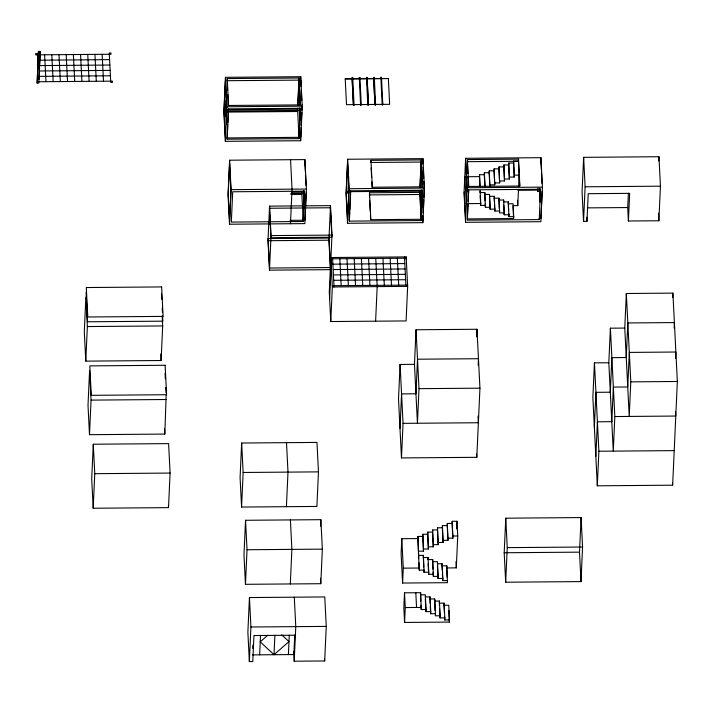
<?xml version="1.0" encoding="UTF-8"?>
<svg xmlns="http://www.w3.org/2000/svg" width="713" height="713" viewBox="0 0 713 713"><rect width="100%" height="100%" fill="white"/><g stroke="black" fill="none" stroke-linecap="round" stroke-linejoin="round"><path stroke-width="1.07" d="M38.449 51.434L37.129 83.038L38.841 83.02L40.222 52.7L40.16 51.425L38.449 51.434L37.129 83.038M38.876 79.58L39.465 66.585M39.563 64.42L40.16 51.425M85.783 361.135L87.351 326.563L85.872 297.107L84.303 331.679L85.783 361.135L161.102 360.52L162.68 325.948L162.181 316.135M89.49 434.689L91.059 400.118L89.58 370.671L88.011 405.234L89.49 434.689L164.81 434.083L166.165 395.145M93.278 444.226L91.71 478.797L93.198 508.244L168.518 507.638L170.086 473.067L168.607 443.62L93.278 444.226L94.767 473.682L93.198 508.244M225.433 77.316L223.864 111.888L225.353 141.334L300.672 140.728L302.241 106.157L300.761 76.71L225.433 77.316L226.921 106.763L225.353 141.334M225.379 137.93L224.025 111.041L225.406 80.721L226.761 107.618M226.386 123.937L225.673 109.749L226.119 99.998M225.905 116.388L226.377 96.95M227.599 90.391L227.206 78.582L299.112 78.002L300.467 104.891L228.561 105.471L227.206 78.582M227.153 139.195L228.534 108.875L300.431 108.296L299.059 138.616L227.153 139.195L227.679 124.927M227.777 122.761L228.418 108.679M229.613 160.202L228.044 194.774L229.524 224.23L304.843 223.615L306.421 189.043L304.932 159.596L229.613 160.202L231.092 189.658L229.524 224.23M241.654 443.023L240.085 477.594L241.573 507.05L316.893 506.435L318.461 471.872L316.982 442.416L241.654 443.023L243.142 472.478L241.573 507.05M245.548 520.285L243.98 554.857L245.459 584.312L320.788 583.706L322.356 549.135L320.868 519.679L245.548 520.285L247.037 549.741L245.459 584.312M293.711 651.299L294.211 661.209L324.673 660.969L326.251 626.397L324.763 596.941L249.443 597.556L247.874 632.128L249.354 661.575L252.776 661.548L253.953 635.55L295.387 635.221M330.493 205.638L328.925 240.21L330.413 269.666L269.469 270.156L267.99 240.7L269.559 206.137L330.493 205.638L331.982 235.094L330.556 266.457M249.354 661.575L250.923 627.003L249.443 597.556M269.469 270.156L271.038 235.584L269.559 206.137M252.732 648.393L252.883 645.14M259.63 654.828L260.512 635.336M290.467 223.73L292.036 189.159L290.556 159.712M297.776 104.829L298.952 78.849L300.262 104.864M297.74 108.278L297.588 111.504L225.691 112.093M297.882 105.025L299.112 78.002M267.705 635.274L260.218 641.834L274.006 654.712L274.897 635.221M299.335 108.037L299.576 118.911M299.478 104.793L299.727 99.392M300.512 82.111L300.761 76.71M299.834 120.114L299.451 108.26M299.594 105.016L299.986 96.353M300.529 84.446L300.726 80.114L301.046 86.567M298.943 138.402L300.325 108.1M301.144 127.582L300.708 137.324L300.538 134.097M301.243 125.417L301.831 112.422M301.929 110.257L301.973 104.856M286.421 506.685L287.99 472.113L286.51 442.666M301.911 191.164L301.768 194.391L290.824 194.48M303.506 190.924L303.64 199.622M304.79 162.831L304.932 159.596M304.121 205.148L303.622 191.155M304.799 165.166L304.897 163.001L305.333 171.601M304.496 190.986L303.168 220.228L290.039 220.335M303.23 221.502L304.611 191.182L232.705 191.77L231.333 222.091L303.23 221.502L301.751 192.055L291.795 192.136M304.879 220.21L305.422 208.303M305.521 206.137L306.109 193.143M290.316 583.947L291.884 549.375L290.396 519.929M288.391 654.596L289.273 635.105M294.754 635.06L293.872 654.552L252.438 654.89M294.211 661.209L295.779 626.638L294.291 597.191M330.85 257.527L329.281 292.098L330.77 321.545L406.089 320.939L407.658 286.368L406.169 256.912L330.85 257.527L332.338 286.974L330.77 321.545M329.62 298.756L331.189 264.184L404.797 263.587M320.574 526.158L320.868 519.679M345.217 78.858L388.362 78.51L345.217 78.858L346.509 104.668L389.654 104.321L388.362 78.51M347.623 159.249L346.046 193.82L347.534 223.276L422.854 222.661L424.422 188.089L422.943 158.642L347.623 159.249L349.103 188.704L347.534 223.276M346.215 192.973L347.587 162.653L348.942 189.551L347.57 219.862L346.215 192.973L347.917 192.956L348.657 176.717M352.062 78.207L352.73 77.565L354.058 105.096L353.416 105.105L352.062 78.207L352.73 77.565M353.416 105.105L352.088 77.574M354.058 105.096L354.085 104.454L353.443 104.463M349.62 212.269L349.343 221.128L421.24 220.549L422.622 190.228L350.716 190.817L349.343 221.128M349.718 210.103L350.359 196.03M350.457 193.865L350.6 190.621M359.281 77.512L359.254 78.154L359.922 77.503L359.281 77.512L360.609 105.043L361.277 104.401L360.609 105.043M366.473 77.45L366.437 78.091L367.106 77.45L366.473 77.45L367.792 104.989L368.434 104.98L367.106 77.45M367.792 104.989L368.461 104.339M373.63 78.029L374.298 77.387L375.626 104.918L374.985 104.927L373.63 78.029L374.298 77.387M369.503 197.064L369.494 192.786L421.535 192.367L422.292 207.421M370.965 160.336L372.32 187.234L422.649 186.824L421.294 159.935L370.965 160.336L370.867 162.466L422.907 162.047M374.985 104.927L373.657 77.396M375.626 104.918L375.653 104.285L375.011 104.285M380.849 77.334L380.822 77.975L381.491 77.334L380.849 77.334L382.177 104.873L382.845 104.223L382.177 104.873M375.617 321.18L377.186 286.617L375.769 258.436M414.485 364.334L400.082 364.45L398.514 399.022L401.481 457.924L476.801 457.318L479.947 388.175L476.979 329.272L416.036 329.762L414.467 364.334L417.435 423.237L419.003 388.665L416.036 329.762M406.071 259.077L406.169 256.912M400.002 428.468L401.571 393.897L415.964 393.781L417.515 359.209L478.459 358.719L478.165 365.199M401.481 457.924L403.05 423.353L400.082 364.45M447.185 577.414L446.712 567.949L456.293 567.878L457.746 535.98L456.997 521.256L452.211 521.292L452.113 523.422L447.318 523.458L447.22 525.588L442.425 525.624L442.327 527.754L437.541 527.789L437.443 529.919L432.648 529.955L432.55 532.085L427.755 532.121L427.657 534.242L422.871 534.287L422.773 536.408L417.978 536.452L417.88 538.573L401.793 538.707L401.116 553.591L402.595 583.038L447.452 582.681L446.801 565.828L442.015 565.864L442.22 570.07M419.957 186.77L421.089 161.86M421.026 220.317L419.921 190.211M420.064 186.966L421.294 159.935M402.595 583.038L403.273 568.154L401.793 538.707M421.517 189.97L421.588 197.572M421.775 186.949L422.47 171.788M422.693 164.043L422.943 158.642M421.178 219.274L422.506 190.032M420.83 601.139L420.51 594.829L425.304 594.794L426.044 609.517L421.249 609.553L420.608 592.708L404.521 592.833L403.843 607.717L404.583 622.44L449.44 622.084L448.789 605.23L443.994 605.266L444.368 612.627M404.583 622.44L405.26 607.556L404.521 592.833M423.032 216.012L422.889 219.256L370.849 219.675L369.494 192.786M423.183 212.759L423.772 199.765M423.87 197.599L424.262 188.936M418.683 558.582L417.978 536.452M418.531 555.427L423.317 555.391L424.066 570.115L419.271 570.15L417.88 538.573M420.51 594.829L420.608 592.708M423.7 566.978L423.317 555.391M418.718 551.176L423.513 551.14L422.871 534.287M423.228 557.513L428.014 557.477L428.763 572.2L423.968 572.245L424.066 570.115M428.014 557.477L427.925 559.598L432.711 559.562L433.361 576.416L438.156 576.38L437.408 561.648L432.622 561.692L432.987 569.054M423.611 549.01L428.406 548.974L427.755 532.121M425.206 596.915L430.001 596.879L430.741 611.602L425.946 611.647L426.044 609.517M433.459 574.286L428.665 574.33L428.763 572.2M430.117 603.216L430.001 596.879M432.622 561.692L432.711 559.562M428.504 546.844L433.29 546.809L432.648 529.955M429.903 599L434.698 598.965L435.438 613.688L430.643 613.733L430.741 611.602M435.082 610.56L434.698 598.965M433.388 544.679L438.183 544.643L437.541 527.789M435.438 613.688L435.34 615.818L440.135 615.782L439.395 601.05L434.6 601.095M437.319 563.778L442.105 563.742L442.853 578.466L438.058 578.501L438.156 576.38M439.404 605.284L439.395 601.05M442.015 565.864L442.105 563.742M438.281 542.513L443.076 542.477L442.425 525.624M439.297 603.18L444.092 603.145L444.832 617.868L440.037 617.904L440.135 615.782M447.55 580.551L442.755 580.587L442.853 578.466M443.994 605.266L444.092 603.145M446.712 567.949L446.801 565.828M443.174 540.347L447.96 540.311L447.318 523.458M449.529 619.953L444.743 619.989L444.832 617.868M465.625 158.295L464.056 192.867L465.544 222.313L540.864 221.707L542.433 187.136L540.953 157.689L465.625 158.295L467.38 191.797M465.544 222.313L467.113 187.742L542.433 187.136M467.38 216.734L467.978 203.633L480.758 203.526L480.107 190.683L480.027 192.59L484.822 192.546L485.375 207.305L490.17 207.269L489.528 194.417L484.733 194.453L485.054 200.879M468.067 201.574L468.61 189.658M448.058 538.19L452.853 538.146L452.211 521.292M456.65 528.957L456.997 521.256M479.894 186.36L479.493 174.73L484.287 174.685L484.368 172.778L489.163 172.742L489.252 170.835L494.047 170.79L494.127 168.883L498.922 168.847L499.011 166.94L503.806 166.904L503.895 164.988L508.681 164.953L508.77 163.045L513.565 163.01L513.654 161.093L518.449 161.058L519.679 186.013M485.464 205.397L480.669 205.433L480.758 203.526M476.632 336.83L476.979 329.272M484.733 194.453L484.822 192.546M489.252 170.835L489.876 186.788L489.163 172.742M489.439 196.325L494.234 196.289L494.875 209.141L490.089 209.176L490.17 207.269M494.305 201.405L494.234 196.289M489.956 184.881L494.751 184.836L494.127 168.883M494.145 198.196L498.94 198.161L499.59 211.003L494.795 211.048L494.875 209.141M499.287 208.633L498.94 198.161M494.84 182.929L499.635 182.893L499.011 166.94M499.59 211.003L499.501 212.911L504.296 212.875L503.645 200.023L498.85 200.068M503.645 200.023L503.556 201.931L508.351 201.895L508.913 216.654L513.708 216.618L513.057 203.766L508.262 203.802L508.592 210.228M499.715 180.986L504.51 180.942L503.895 164.988M509.002 214.747L504.207 214.782L504.296 212.875M508.262 203.802L508.351 201.895M504.599 179.034L509.394 178.999L508.77 163.045M509.483 177.091L514.269 177.047L513.654 161.093M467.282 218.9L513.618 218.526L513.708 216.618M518.529 159.142L519.884 186.04L468.753 186.45L467.398 159.56L518.529 159.142L518.431 161.272L467.309 161.682M512.977 205.674L517.763 205.638L518.511 189.275M518.654 186.004L519.153 175.104L514.358 175.14M504.198 552.753L505.767 518.182L581.086 517.576L582.566 547.023L580.997 581.594L505.677 582.209L504.198 552.753L579.517 552.147L581.086 517.576M505.677 582.209L507.246 547.637L505.767 518.182M539.688 188.161L539.536 191.405L537.834 191.423L537.976 188.17M539.527 189.016L539.705 198.802M540.802 160.924L540.953 157.689M540.819 163.259L540.917 161.093L541.354 169.694M540.623 189.275L468.726 189.854L467.345 220.174L539.251 219.595L540.516 189.079M541.39 207.474L540.891 218.303L540.784 216.155M541.532 204.23L542.121 191.236M583.635 157.341L582.066 191.913L583.546 221.36L586.968 221.333L588.225 193.695L629.659 193.357L628.403 221.003L658.874 220.754L660.443 186.182L658.955 156.726L583.635 157.341L585.115 186.788L583.546 221.36M624.793 328.069L610.39 328.185L608.822 362.757L594.437 362.872L592.868 397.444L597.316 485.803L672.644 485.196L677.35 381.482L672.903 293.123L626.335 293.498L624.766 328.069L629.222 416.428L630.791 381.856L626.335 293.498M594.348 426.9L595.925 392.328L610.319 392.212L611.87 357.641L626.272 357.525M595.836 456.347L597.405 421.784L611.807 421.659M597.316 485.803L598.893 451.231L594.437 362.872M611.79 421.659L613.358 387.097L627.761 386.972L629.303 352.409L675.871 352.026L675.576 358.514M610.39 328.185L614.838 416.544L613.269 451.115L608.822 362.757M628.403 221.003L627.725 207.554L628.376 193.178M626.255 357.525L627.823 322.953L674.382 322.579L674.141 327.98M658.759 161.049L658.955 156.726M672.707 297.446L672.903 293.123M274.006 654.712L288.979 641.602L281.68 634.784M38.511 52.717L40.222 52.7M39.91 60.213L109.597 59.642M39.072 65.596L109.864 65.026M39.34 70.979L110.141 70.4M38.511 76.362L110.408 75.783M38.778 81.745L112.387 81.148L112.458 82.423L110.747 82.441L109.258 52.985L110.97 52.976L111.032 54.25L35.712 54.865L35.65 53.582L37.361 53.573L38.128 68.831M227.117 80.703L299.014 80.123M226.921 106.763L302.241 106.157M225.673 109.749L297.571 109.16L299.059 138.616M224.025 111.041L299.353 110.426M227.091 137.921L298.997 137.342M466.623 176.735L464.912 176.753L466.266 203.651M467.683 176.726L479.403 176.637M231.092 189.658L306.421 189.043M349.103 188.704L424.422 188.089M585.115 186.788L660.443 186.182M517.852 190.309L537.762 190.139L537.834 191.423M290.877 193.419L303.524 193.321M369.396 194.907L419.725 194.506M587.378 207.875L627.725 207.554M271.038 235.584L331.982 235.094M267.99 240.7L328.925 240.21M330.912 258.801L406.241 258.195M330.511 267.535L269.567 268.035L268.079 238.579L329.023 238.089L330.449 266.448M333.167 269.55L405.073 268.961M333.434 274.924L405.341 274.345M333.711 280.307L405.608 279.719M332.267 285.699L407.595 285.084M332.338 286.974L407.658 286.368M87.351 326.563L162.68 325.948M630.791 381.856L677.35 381.482M419.003 388.665L479.947 388.175M91.059 400.118L166.379 399.512M614.838 416.544L675.781 416.053L675.559 411.686M403.05 423.353L478.37 422.747L478.04 416.196M598.893 451.231L674.213 450.625M94.767 473.682L170.086 473.067M243.142 472.478L318.461 471.872M452.951 536.024L457.746 535.98M247.037 549.741L322.356 549.135M507.246 547.637L582.566 547.023M403.273 568.154L419.369 568.029M405.26 607.556L421.347 607.431M250.923 627.003L326.251 626.397M672.528 483.013L672.644 485.196M658.482 213.116L658.874 220.754M586.763 217.198L586.968 221.333M579.517 552.147L580.997 581.594M541.515 172.92L542.058 183.678M539.536 191.405L540.08 202.162M539.188 218.321L539.251 219.595M517.495 200.237L517.763 205.638M513.565 163.01L514.269 177.047M513.021 206.69L513.618 218.526M508.681 164.953L509.394 178.999M508.752 213.445L508.913 216.654M503.806 166.904L504.51 180.942M503.717 205.148L504.207 214.782M498.922 168.847L499.635 182.893M494.047 170.79L494.751 184.836M494.465 204.622L494.795 211.048M489.492 197.394L490.089 209.176M484.368 172.778L485.081 186.824M484.287 174.685L484.885 186.574M485.214 204.096L485.375 207.305M479.493 174.73L480.09 186.61M480.188 195.799L480.669 205.433M467.363 162.76L467.897 173.517M468.067 176.744L468.601 187.501M465.598 161.699L466.953 188.597M464.216 192.02L465.571 218.909M476.64 454.038L476.801 457.318M455.981 561.559L456.293 567.878M452.113 523.422L452.853 538.146M447.22 525.588L447.96 540.311M448.851 610.506L449.44 622.084M442.327 527.754L443.076 542.477M423.183 167.421L423.718 178.179M423.887 181.405L424.324 190.219M442.434 574.277L442.755 580.587M444.582 616.834L444.743 619.989M421.196 162.056L422.444 186.797M422.72 216.03L422.952 220.54M422.524 216.119L422.854 222.661M437.443 529.919L438.183 544.643M421.24 220.549L419.761 191.102L347.855 191.681L347.917 192.956M437.417 565.881L438.058 578.501M439.565 608.439L440.037 617.904M432.55 532.085L433.29 546.809M433.147 572.209L433.361 576.416M427.657 534.242L428.406 548.974M428.13 563.814L428.665 574.33M430.278 606.371L430.643 613.733M422.773 536.408L423.513 551.14M423.861 570.142L423.968 572.245M425.313 599.018L425.946 611.647M404.467 256.93L405.947 286.376M418.896 562.789L419.271 570.15M421.044 605.346L421.249 609.553M415.813 592.744L416.552 607.467M397.337 258.266L398.692 285.155M381.491 77.334L382.819 104.864M390.145 258.32L391.499 285.218M382.961 258.382L384.316 285.271M367.079 78.082L368.434 104.98M371.134 167.84L371.625 177.528M371.847 181.833L372.168 188.285M369.664 200.291L370.207 211.048M370.421 215.353L370.644 219.649M359.922 77.503L361.241 105.043M368.576 258.498L369.931 285.396M361.384 258.561L362.739 285.45M354.201 258.614L355.555 285.512M347.008 258.676L348.363 285.565M339.816 258.73L341.171 285.628M332.561 257.509L334.049 286.965M301.269 90.872L301.759 100.551M305.494 174.837L306.037 185.594M300.503 137.457L300.672 140.728M320.511 578.252L320.788 583.706M324.567 658.785L324.673 660.969M227.821 94.695L228.356 105.453M161.521 293.899L161.798 299.353M162.234 308.078L162.457 312.437M162.617 315.716L162.894 321.171L87.574 321.777L86.086 292.321M165.059 373.327L165.336 378.781M165.781 387.507L166.049 392.961M160.773 353.978L161.102 360.52M164.534 428.629L164.81 434.083M168.411 505.455L168.518 507.638M102.137 54.322L103.492 81.22M94.945 54.384L96.3 81.273M87.752 54.438L89.107 81.335M80.569 54.5L81.924 81.398M73.377 54.562L74.731 81.451M66.184 54.616L67.539 81.514M58.992 54.678L60.347 81.567M51.808 54.732L53.163 81.63M44.616 54.794L45.971 81.683M229.577 163.607L228.205 193.927L229.559 220.825L230.932 190.505L229.577 163.607M330.404 207.768L269.461 208.258L270.94 237.714L331.884 237.215L330.404 207.768M161.628 286.929L86.309 287.544L87.788 316.991L163.108 316.385L161.628 286.929M165.113 365.27L89.793 365.885L91.282 395.332L166.601 394.726L165.113 365.27"/></g></svg>
